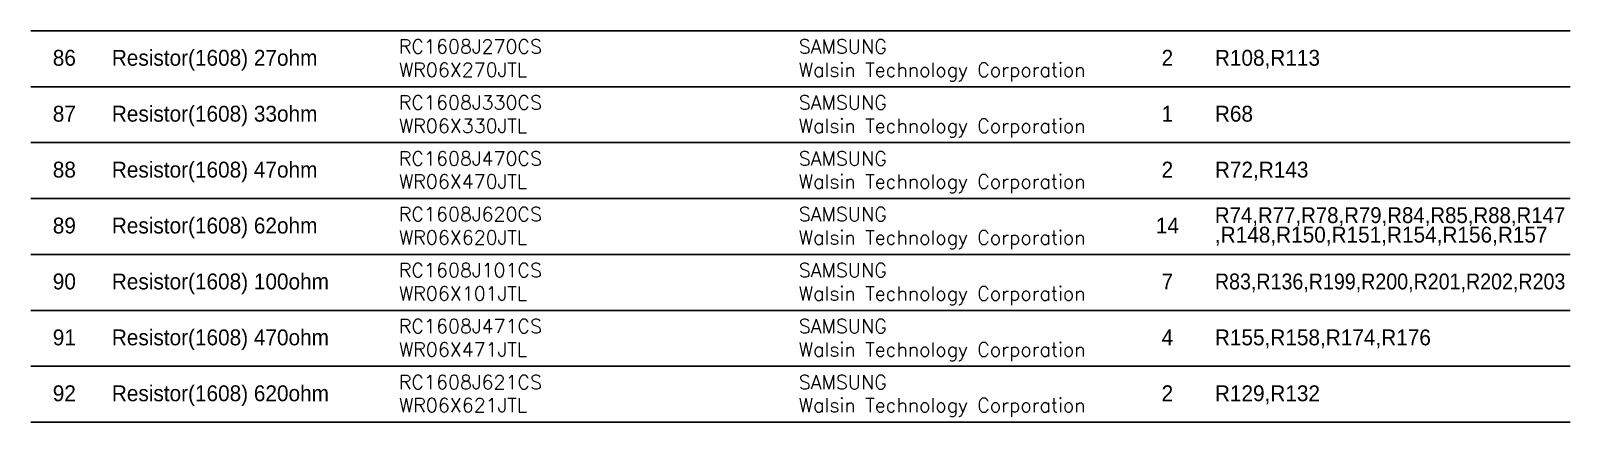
# Model space of a CAD drawing. Extents: x -344 to 1174, y 20 to 1266.
# Drawn here: x 931.9 to 1174.2, y 1204.5 to 1266.1 of the extents above; entities that cross this region are included whole.
import ezdxf
from ezdxf.enums import TextEntityAlignment as Align

# ---------------------------------------------------------------- set-up
doc = ezdxf.new("R2010")
doc.units = 0
doc.header["$LTSCALE"] = 10
doc.header["$MEASUREMENT"] = 0
doc.layers.get('0').update_dxf_attribs({"linetype": 'CONTINUOUS', "lineweight": 25})
doc.styles.get("Standard").update_dxf_attribs({"font": 'simplex.shx'})
doc.styles.add('굴림', font='Gulim.ttf')

msp = doc.modelspace()

# ---------------------------------------------------------------- linework, layer by layer
for p, q in [((931.89267, 1266.05306), (1174.22634, 1266.05306)), ((931.89267, 1257.25306), (1174.22634, 1257.25306)), ((931.89267, 1248.45306), (1174.22634, 1248.45306)), ((931.89267, 1239.65306), (1174.22634, 1239.65306)), ((931.89267, 1230.85306), (1174.22634, 1230.85306)), ((931.89267, 1222.05306), (1174.22634, 1222.05306)), ((931.89267, 1213.25306), (1174.22634, 1213.25306)), ((931.89267, 1204.45306), (1174.22634, 1204.45306))]:
    msp.add_line(p, q)

# ---------------------------------------------------------------- texts
at = {"style": '굴림'}
for s, p in [('86', (937.17267, 1260.55306)), ('2', (1110.81378, 1260.55306)), ('87', (937.17267, 1251.75306)), ('1', (1110.81378, 1251.75306)), ('88', (937.17267, 1242.95306)), ('2', (1110.81378, 1242.95306)), ('89', (937.17267, 1234.15306)), ('14', (1110.81378, 1234.15306)), ('90', (937.17267, 1225.35306)), ('7', (1110.81378, 1225.35306)), ('91', (937.17267, 1216.55306)), ('4', (1110.81378, 1216.55306)), ('92', (937.17267, 1207.75306)), ('2', (1110.81378, 1207.75306))]:
    msp.add_text(s, height=2.5, dxfattribs=at).set_placement(p, align=Align.CENTER)
for s, p in [('Resistor(1608) 27ohm', (944.65267, 1260.55306)), ('R108,R113', (1118.29378, 1260.55306)), ('Resistor(1608) 33ohm', (944.65267, 1251.75306)), ('R68', (1118.29378, 1251.75306)), ('Resistor(1608) 47ohm', (944.65267, 1242.95306)), ('R72,R143', (1118.29378, 1242.95306)), ('Resistor(1608) 62ohm', (944.65267, 1234.15306)), (',R148,R150,R151,R154,R156,R157', (1118.29378, 1232.72076)), ('Resistor(1608) 100ohm', (944.65267, 1225.35306)), ('Resistor(1608) 470ohm', (944.65267, 1216.55306)), ('R155,R158,R174,R176', (1118.29378, 1216.55306)), ('Resistor(1608) 620ohm', (944.65267, 1207.75306)), ('R129,R132', (1118.29378, 1207.75306))]:
    msp.add_text(s, height=2.5, dxfattribs=at).set_placement(p)
for s, width, p, p2 in [('R74,R77,R78,R79,R84,R85,R88,R147', 0.928542, (1118.29378, 1235.78996), (1173.45609, 1235.78996)), ('R83,R136,R199,R200,R201,R202,R203', 0.891613, (1118.29378, 1225.35306), (1173.45861, 1225.35306))]:
    msp.add_text(s, height=2.5, dxfattribs=dict(at, width=width)).set_placement(p, p2, align=Align.FIT)
at = {"char_height": 2.2, "attachment_point": 1}
for s, insert, width in [('RC1608J270CS\\PWR06X270JTL', (989.83856, 1264.67806), 47.8828744), ('SAMSUNG\\PWalsin Technology Corporation', (1052.78431, 1264.67806), 65.4341169), ('RC1608J330CS\\PWR06X330JTL', (989.83856, 1255.87806), 47.8828744), ('SAMSUNG\\PWalsin Technology Corporation', (1052.78431, 1255.87806), 65.4341169), ('RC1608J470CS\\PWR06X470JTL', (989.83856, 1247.07806), 47.8828744), ('SAMSUNG\\PWalsin Technology Corporation', (1052.78431, 1247.07806), 65.4341169), ('RC1608J620CS\\PWR06X620JTL', (989.83856, 1238.27806), 47.8828744), ('SAMSUNG\\PWalsin Technology Corporation', (1052.78431, 1238.27806), 65.4341169), ('RC1608J101CS\\PWR06X101JTL', (989.83856, 1229.47806), 47.8828744), ('SAMSUNG\\PWalsin Technology Corporation', (1052.78431, 1229.47806), 65.4341169), ('RC1608J471CS\\PWR06X471JTL', (989.83856, 1220.67806), 47.8828744), ('SAMSUNG\\PWalsin Technology Corporation', (1052.78431, 1220.67806), 65.4341169), ('RC1608J621CS\\PWR06X621JTL', (989.83856, 1211.87806), 47.8828744), ('SAMSUNG\\PWalsin Technology Corporation', (1052.78431, 1211.87806), 65.4341169)]:
    msp.add_mtext(s, dxfattribs=dict(at, insert=insert, width=width))

doc.saveas('drawing.dxf')
